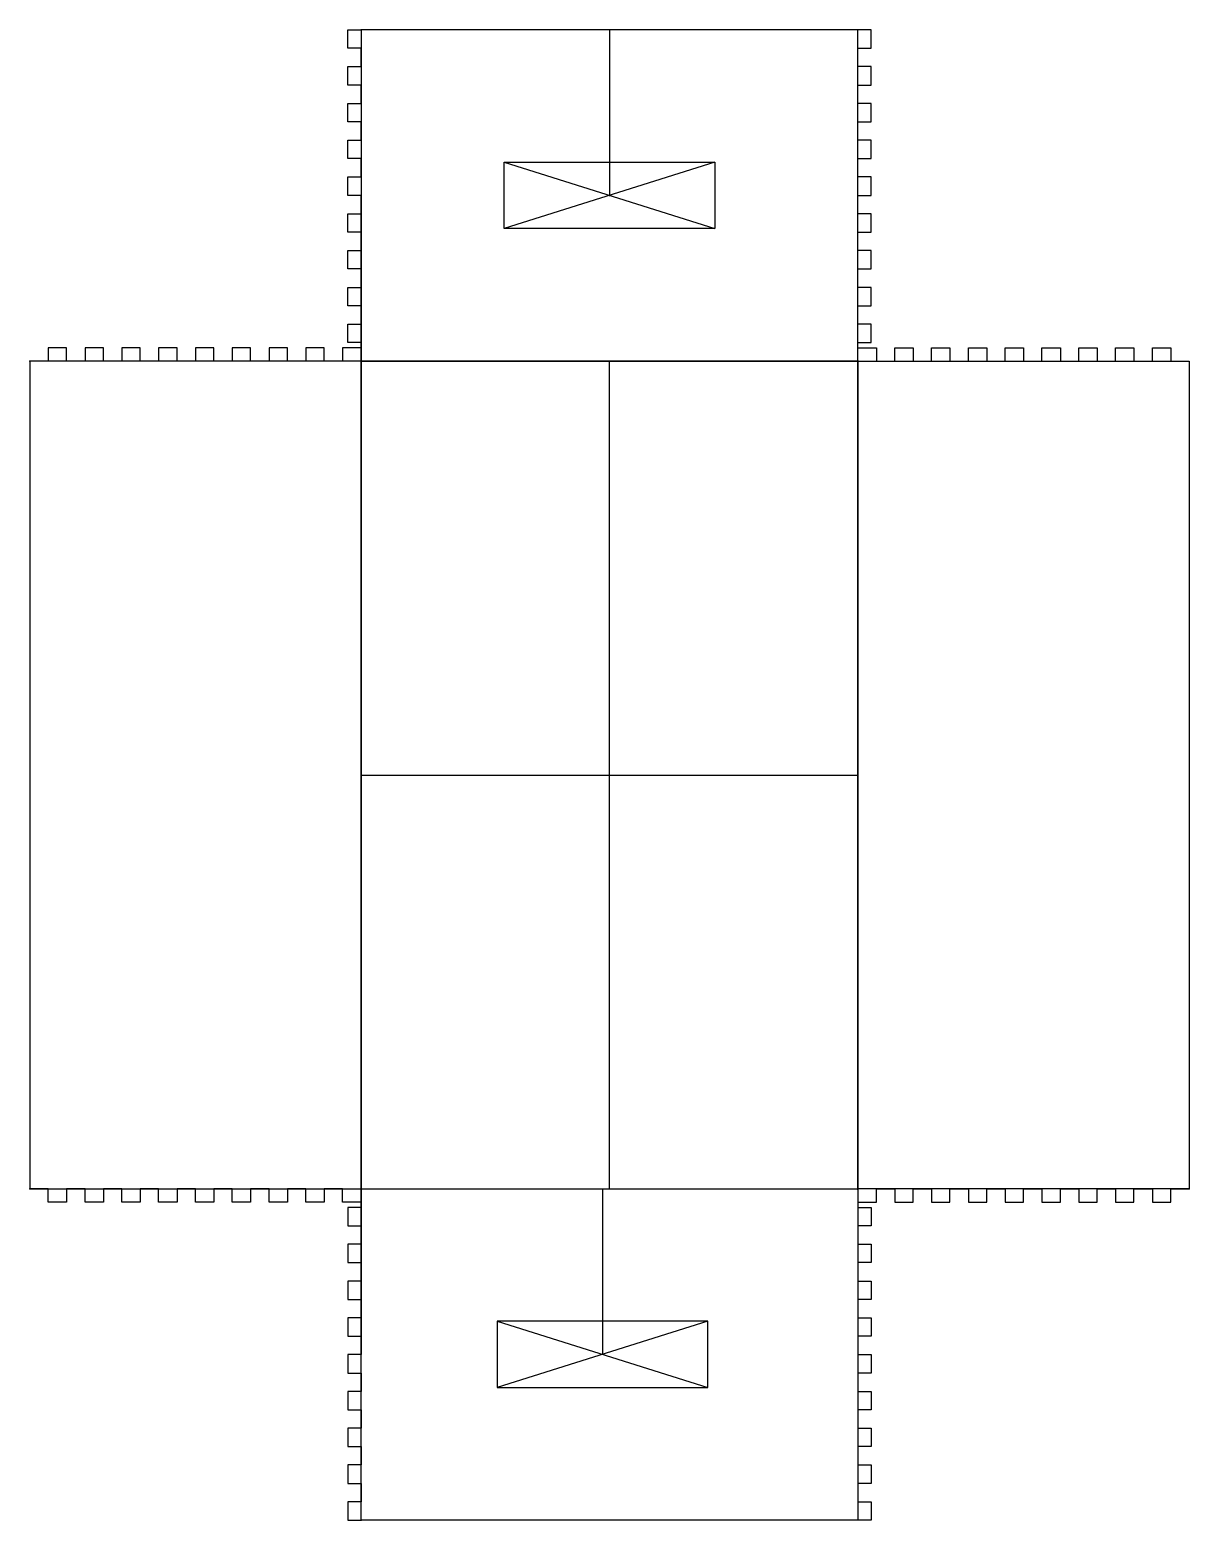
# Model space of a CAD drawing. Header units: millimetres. Extents: x -100 to 250, y -100 to 350.
import ezdxf

# ---------------------------------------------------------------- set-up
doc = ezdxf.new("R2010")
doc.units = ezdxf.units.MM
doc.header["$MEASUREMENT"] = 0
for name, color, linetype in [('Box v2_Sketch1', 7, 'Continuous'), ('Box v2_Sketch2', 7, 'Continuous'), ('Box v2_Sketch3', 7, 'Continuous')]:
    doc.layers.add(name, color=color, linetype=linetype)

msp = doc.modelspace()

# ---------------------------------------------------------------- linework, layer by layer
at = {"layer": 'Box v2_Sketch1'}
for p, q in [((-4, 344.44), (-4, 350)), ((-4, 350), (0, 350)), ((150, 350), (0, 350)), ((0, 350), (0, 250)), ((150, 250), (150, 350)), ((154, 350), (150, 350)), ((154, 344.44), (154, 350)), ((0, 344.44), (-4, 344.44)), ((0, 338.89), (0, 344.44)), ((150, 338.89), (150, 344.44)), ((150, 344.44), (154, 344.44)), ((-4, 333.33), (-4, 338.89)), ((-4, 338.89), (0, 338.89)), ((154, 338.89), (150, 338.89)), ((154, 333.33), (154, 338.89)), ((0, 333.33), (-4, 333.33)), ((0, 327.78), (0, 333.33)), ((150, 333.33), (154, 333.33)), ((150, 327.78), (150, 333.33)), ((-4, 322.22), (-4, 327.78)), ((-4, 327.78), (0, 327.78)), ((154, 327.78), (150, 327.78)), ((154, 322.22), (154, 327.78)), ((0, 322.22), (-4, 322.22)), ((0, 316.67), (0, 322.22)), ((150, 322.22), (154, 322.22)), ((150, 316.67), (150, 322.22)), ((-4, 311.11), (-4, 316.67)), ((-4, 316.67), (0, 316.67)), ((154, 316.67), (150, 316.67)), ((154, 311.11), (154, 316.67)), ((0, 311.11), (-4, 311.11)), ((0, 305.56), (0, 311.11)), ((150, 311.11), (154, 311.11)), ((150, 305.56), (150, 311.11)), ((-4, 305.56), (0, 305.56)), ((-4, 300), (-4, 305.56)), ((154, 305.56), (150, 305.56)), ((154, 300), (154, 305.56)), ((0, 300), (-4, 300)), ((0, 294.44), (0, 300)), ((150, 294.44), (150, 300)), ((150, 300), (154, 300)), ((-4, 288.89), (-4, 294.44)), ((-4, 294.44), (0, 294.44)), ((0, 250), (0, 294.55)), ((150, 250), (150, 294.55)), ((150, 235.85), (150, 294.55)), ((154, 294.44), (150, 294.44)), ((154, 288.89), (154, 294.44)), ((0, 288.89), (-4, 288.89)), ((0, 283.33), (0, 288.89)), ((150, 288.89), (154, 288.89)), ((150, 283.33), (150, 288.89)), ((-4, 277.78), (-4, 283.33)), ((-4, 283.33), (0, 283.33)), ((154, 283.33), (150, 283.33)), ((154, 277.78), (154, 283.33)), ((0, 277.78), (-4, 277.78)), ((0, 272.22), (0, 277.78)), ((150, 272.22), (150, 277.78)), ((150, 277.78), (154, 277.78)), ((-4, 272.22), (0, 272.22)), ((-4, 266.67), (-4, 272.22)), ((154, 272.22), (150, 272.22)), ((154, 266.67), (154, 272.22)), ((0, 266.67), (-4, 266.67)), ((0, 261.11), (0, 266.67)), ((150, 261.11), (150, 266.67)), ((150, 266.67), (154, 266.67)), ((-4, 255.56), (-4, 261.11)), ((-4, 261.11), (0, 261.11)), ((154, 261.11), (150, 261.11)), ((154, 255.56), (154, 261.11)), ((-94.44, 254), (-94.44, 250)), ((-88.89, 254), (-94.44, 254)), ((-88.89, 250), (-88.89, 254)), ((-83.33, 254), (-83.33, 250)), ((-77.78, 254), (-83.33, 254)), ((-77.78, 250), (-77.78, 254)), ((-66.67, 254), (-72.22, 254)), ((-72.22, 254), (-72.22, 250)), ((-66.67, 250), (-66.67, 254)), ((-55.56, 254), (-61.11, 254)), ((-61.11, 254), (-61.11, 250)), ((-55.56, 250), (-55.56, 254)), ((-44.44, 254), (-50, 254)), ((-50, 254), (-50, 250)), ((-44.44, 250), (-44.44, 254)), ((-38.89, 254), (-38.89, 250)), ((-33.33, 254), (-38.89, 254)), ((-33.33, 250), (-33.33, 254)), ((-22.22, 254), (-27.78, 254)), ((-27.78, 254), (-27.78, 250)), ((-22.22, 250), (-22.22, 254)), ((-11.11, 254), (-16.67, 254)), ((-16.67, 254), (-16.67, 250)), ((-11.11, 250), (-11.11, 254)), ((-5.56, 254), (-5.56, 250)), ((0, 254), (-5.56, 254)), ((0, 255.56), (-4, 255.56)), ((0, 250), (0, 255.56)), ((0, 250), (0, 254)), ((150, 250), (150, 255.56)), ((150, 255.56), (154, 255.56)), ((150, 250), (150, 254)), ((150, 254), (155.56, 254)), ((155.56, 254), (155.56, 250)), ((161.11, 254), (166.67, 254)), ((161.11, 250), (161.11, 254)), ((166.67, 254), (166.67, 250)), ((172.22, 250), (172.22, 254)), ((172.22, 254), (177.78, 254)), ((177.78, 254), (177.78, 250)), ((183.33, 254), (188.89, 254)), ((183.33, 250), (183.33, 254)), ((188.89, 254), (188.89, 250)), ((194.44, 250), (194.44, 254)), ((194.44, 254), (200, 254)), ((200, 254), (200, 250)), ((205.56, 250), (205.56, 254)), ((205.56, 254), (211.11, 254)), ((211.11, 254), (211.11, 250)), ((216.67, 250), (216.67, 254)), ((216.67, 254), (222.22, 254)), ((222.22, 254), (222.22, 250)), ((227.78, 250), (227.78, 254)), ((227.78, 254), (233.33, 254)), ((233.33, 254), (233.33, 250)), ((238.89, 250), (238.89, 254)), ((238.89, 254), (244.44, 254)), ((244.44, 254), (244.44, 250)), ((-100, 250), (-100, 0)), ((0, 250), (-100, 250)), ((-94.44, 250), (-100, 250)), ((-83.33, 250), (-88.89, 250)), ((-72.22, 250), (-77.78, 250)), ((-61.11, 250), (-66.67, 250)), ((-50, 250), (-55.56, 250)), ((-38.89, 250), (-44.44, 250)), ((-27.78, 250), (-33.33, 250)), ((-16.67, 250), (-22.22, 250)), ((-5.56, 250), (-11.11, 250)), ((0, 250), (0, 0)), ((150, 250), (0, 250)), ((0, 250), (150, 250)), ((0, 0), (0, 250)), ((75, 0), (75, 250)), ((150, -0.2), (150, 250.2)), ((150, 250.2), (150, 0)), ((150, 235.85), (150, 250)), ((150, 0), (150, 250)), ((150, 250), (250, 250)), ((150, 0), (150, 250)), ((150, 0), (150, 250)), ((155.56, 250), (161.11, 250)), ((166.67, 250), (172.22, 250)), ((177.78, 250), (183.33, 250)), ((188.89, 250), (194.44, 250)), ((200, 250), (205.56, 250)), ((211.11, 250), (216.67, 250)), ((222.22, 250), (227.78, 250)), ((233.33, 250), (238.89, 250)), ((244.44, 250), (250, 250)), ((250, 250), (250, 0)), ((0, 125), (150, 125)), ((150, 14.15), (150, -44.55)), ((150, 14.15), (150, 0)), ((-100, 0), (0, 0)), ((0, 0), (150, 0)), ((0, -100), (0, 0)), ((0, 0), (150, 0)), ((0, 0), (150, 0)), ((0, -100), (0, 0)), ((250, 0), (150, 0)), ((150, 0), (150, -100)), ((150, 0), (150, -4)), ((150, 0), (150, -100)), ((150, 0), (150, -5.56)), ((150, 0), (150, -44.55)), ((155.56, -4), (155.56, 0)), ((155.56, 0), (161.11, 0)), ((161.11, 0), (161.11, -4)), ((166.67, -4), (166.67, 0)), ((166.67, 0), (172.22, 0)), ((172.22, 0), (172.22, -4)), ((177.78, 0), (183.33, 0)), ((177.78, -4), (177.78, 0)), ((183.33, 0), (183.33, -4)), ((188.89, -4), (188.89, 0)), ((188.89, 0), (194.44, 0)), ((194.44, 0), (194.44, -4)), ((200, -4), (200, 0)), ((200, 0), (205.56, 0)), ((205.56, 0), (205.56, -4)), ((211.11, 0), (216.67, 0)), ((211.11, -4), (211.11, 0)), ((216.67, 0), (216.67, -4)), ((222.22, -4), (222.22, 0)), ((222.22, 0), (227.78, 0)), ((227.78, 0), (227.78, -4)), ((233.33, 0), (238.89, 0)), ((233.33, -4), (233.33, 0)), ((238.89, 0), (238.89, -4)), ((244.44, 0), (250, 0)), ((244.44, -4), (244.44, 0)), ((-94.44, 0), (-100, 0)), ((-94.44, -4), (-94.44, 0)), ((-88.89, -4), (-94.44, -4)), ((-88.89, 0), (-88.89, -4)), ((-83.33, 0), (-88.89, 0)), ((-83.33, -4), (-83.33, 0)), ((-77.78, -4), (-83.33, -4)), ((-72.22, 0), (-77.78, 0)), ((-77.78, 0), (-77.78, -4)), ((-72.22, -4), (-72.22, 0)), ((-66.67, -4), (-72.22, -4)), ((-66.67, 0), (-66.67, -4)), ((-61.11, 0), (-66.67, 0)), ((-61.11, -4), (-61.11, 0)), ((-55.56, -4), (-61.11, -4)), ((-50, 0), (-55.56, 0)), ((-55.56, 0), (-55.56, -4)), ((-50, -4), (-50, 0)), ((-44.44, -4), (-50, -4)), ((-44.44, 0), (-44.44, -4)), ((-38.89, 0), (-44.44, 0)), ((-38.89, -4), (-38.89, 0)), ((-33.33, -4), (-38.89, -4)), ((-33.33, 0), (-33.33, -4)), ((-27.78, 0), (-33.33, 0)), ((-27.78, -4), (-27.78, 0)), ((-22.22, -4), (-27.78, -4)), ((-16.67, 0), (-22.22, 0)), ((-22.22, 0), (-22.22, -4)), ((-16.67, -4), (-16.67, 0)), ((-11.11, -4), (-16.67, -4)), ((-5.56, 0), (-11.11, 0)), ((-11.11, 0), (-11.11, -4)), ((-5.56, -4), (-5.56, 0)), ((0, -4), (-5.56, -4)), ((0, 0), (0, -5.56)), ((0, 0), (0, -44.55)), ((0, 0), (0, -4)), ((150, -4), (155.56, -4)), ((161.11, -4), (166.67, -4)), ((172.22, -4), (177.78, -4)), ((183.33, -4), (188.89, -4)), ((194.44, -4), (200, -4)), ((205.56, -4), (211.11, -4)), ((216.67, -4), (222.22, -4)), ((227.78, -4), (233.33, -4)), ((238.89, -4), (244.44, -4)), ((-4, -5.56), (-4, -11.11)), ((0, -5.56), (-4, -5.56)), ((150, -5.56), (154, -5.56)), ((154, -5.56), (154, -11.11)), ((-4, -11.11), (0, -11.11)), ((0, -11.11), (0, -16.67)), ((150, -11.11), (150, -16.67)), ((154, -11.11), (150, -11.11)), ((-4, -16.67), (-4, -22.22)), ((0, -16.67), (-4, -16.67)), ((150, -16.67), (154, -16.67)), ((154, -16.67), (154, -22.22)), ((-4, -22.22), (0, -22.22)), ((0, -22.22), (0, -27.78)), ((154, -22.22), (150, -22.22)), ((150, -22.22), (150, -27.78)), ((0, -27.78), (-4, -27.78)), ((-4, -27.78), (-4, -33.33)), ((150, -27.78), (154, -27.78)), ((154, -27.78), (154, -33.33)), ((-4, -33.33), (0, -33.33)), ((0, -33.33), (0, -38.89)), ((150, -33.33), (150, -38.89)), ((154, -33.33), (150, -33.33)), ((0, -38.89), (-4, -38.89)), ((-4, -38.89), (-4, -44.44)), ((150, -38.89), (154, -38.89)), ((154, -38.89), (154, -44.44)), ((-4, -44.44), (0, -44.44)), ((0, -44.44), (0, -50)), ((150, -44.44), (150, -50)), ((154, -44.44), (150, -44.44)), ((-4, -50), (-4, -55.56)), ((0, -50), (-4, -50)), ((150, -50), (154, -50)), ((154, -50), (154, -55.56)), ((-4, -55.56), (0, -55.56)), ((0, -55.56), (0, -61.11)), ((154, -55.56), (150, -55.56)), ((150, -55.56), (150, -61.11)), ((-4, -61.11), (-4, -66.67)), ((0, -61.11), (-4, -61.11)), ((150, -61.11), (154, -61.11)), ((154, -61.11), (154, -66.67)), ((-4, -66.67), (0, -66.67)), ((0, -66.67), (0, -72.22)), ((154, -66.67), (150, -66.67)), ((150, -66.67), (150, -72.22)), ((-4, -72.22), (-4, -77.78)), ((0, -72.22), (-4, -72.22)), ((150, -72.22), (154, -72.22)), ((154, -72.22), (154, -77.78)), ((-4, -77.78), (0, -77.78)), ((0, -77.78), (0, -83.33)), ((150, -77.78), (150, -83.33)), ((154, -77.78), (150, -77.78)), ((0, -83.33), (-4, -83.33)), ((-4, -83.33), (-4, -88.89)), ((150, -83.33), (154, -83.33)), ((154, -83.33), (154, -88.89)), ((-4, -88.89), (0, -88.89)), ((0, -88.89), (0, -94.44)), ((154, -88.89), (150, -88.89)), ((150, -88.89), (150, -94.44)), ((-4, -94.44), (-4, -100)), ((0, -94.44), (-4, -94.44)), ((150, -94.44), (154, -94.44)), ((154, -94.44), (154, -100)), ((-4, -100), (0, -100)), ((150, -100), (0, -100)), ((150, -100), (0, -100)), ((154, -100), (150, -100))]:
    msp.add_line(p, q, dxfattribs=at)
for p in [(0, 350), (-100, 250), (0, 250.2), (0, 250), (-100, 0), (0, 0), (75, 0), (250, 0), (-100, 0), (0, 0), (0, -0.2), (150, -0.2), (0, -100)]:
    msp.add_point(p, dxfattribs=at)
at = {"layer": 'Box v2_Sketch2'}
for p, q in [((75, 350), (75, 300)), ((43.19, 310), (106.81, 310)), ((43.19, 290), (43.19, 310)), ((106.81, 310), (43.19, 290)), ((43.19, 310), (106.81, 290)), ((106.81, 310), (106.81, 290)), ((106.81, 290), (43.19, 290))]:
    msp.add_line(p, q, dxfattribs=at)
for p in [(75, 300), (0, 0)]:
    msp.add_point(p, dxfattribs=at)
at = {"layer": 'Box v2_Sketch3'}
for p, q in [((72.9, 0.11), (72.9, -49.89)), ((104.71, -39.89), (41.08, -39.89)), ((41.08, -39.89), (41.08, -59.89)), ((104.71, -39.89), (41.08, -59.89)), ((41.08, -39.89), (104.71, -59.89)), ((104.71, -59.89), (104.71, -39.89)), ((41.08, -59.89), (104.71, -59.89))]:
    msp.add_line(p, q, dxfattribs=at)
for p in [(0, 0), (72.9, -49.89)]:
    msp.add_point(p, dxfattribs=at)

doc.saveas('drawing.dxf')
